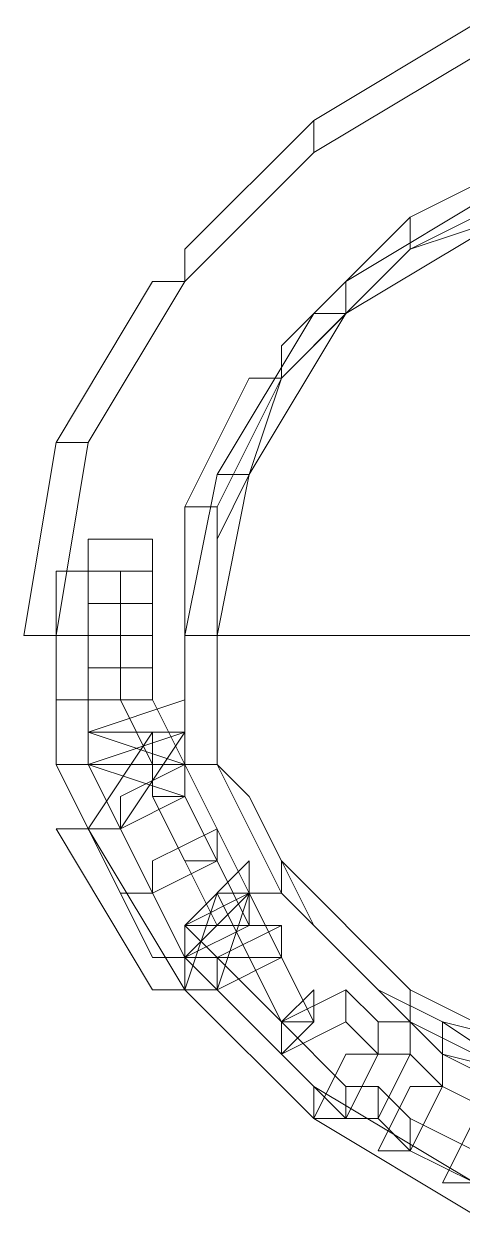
# Model space of a CAD drawing. Header units: metres. Extents: x 506356 to 510922, y 2246675 to 2251661.
# Drawn here: x 510200.8 to 510228, y 2249942 to 2250016 of the extents above; entities that cross this region are included whole.
import ezdxf

# ---------------------------------------------------------------- set-up
doc = ezdxf.new("R2010")
doc.units = ezdxf.units.M
doc.header["$LTSCALE"] = 4
doc.layers.add('62', color=7, linetype='Continuous', lineweight=13)

msp = doc.modelspace()

# ---------------------------------------------------------------- linework, layer by layer
at = {"layer": '62'}
for points in [[(510228.78, 2250015.98), (510218.78, 2250009.98), (510218.78, 2250007.98), (510228.78, 2250013.98)], [(510218.78, 2250009.98), (510210.78, 2250001.98), (510210.78, 2249999.98), (510218.78, 2250007.98)], [(510232.78, 2250007.98), (510224.78, 2250003.98), (510224.78, 2250001.98), (510232.78, 2250005.98)], [(510230.78, 2250005.98), (510220.78, 2249999.98), (510220.78, 2249997.98), (510230.78, 2250003.98)], [(510224.78, 2250003.98), (510216.78, 2249995.98), (510216.78, 2249993.98), (510224.78, 2250001.98)], [(510208.78, 2249999.98), (510202.78, 2249989.98), (510204.78, 2249989.98), (510210.78, 2249999.98)], [(510218.78, 2249997.98), (510212.78, 2249987.98), (510214.78, 2249987.98), (510220.78, 2249997.98)], [(510214.78, 2249993.98), (510210.78, 2249985.98), (510212.78, 2249985.98), (510216.78, 2249993.98)], [(510202.78, 2249989.98), (510200.78, 2249977.98), (510202.78, 2249977.98), (510204.78, 2249989.98)], [(510212.78, 2249987.98), (510210.78, 2249977.98), (510212.78, 2249977.98), (510214.78, 2249987.98)], [(510210.78, 2249985.98), (510210.78, 2249977.98), (510212.78, 2249977.98), (510212.78, 2249985.98)], [(510208.78, 2249983.98), (510204.78, 2249983.98), (510204.78, 2249981.98), (510208.78, 2249981.98)], [(510202.78, 2249981.98), (510202.78, 2249977.98), (510204.78, 2249977.98), (510204.78, 2249981.98)], [(510206.78, 2249977.98), (510206.78, 2249981.98), (510208.78, 2249981.98), (510208.78, 2249977.98)], [(510204.78, 2249979.98), (510208.78, 2249979.98), (510208.78, 2249977.98), (510204.78, 2249977.98)], [(510208.78, 2249979.98), (510204.78, 2249979.98), (510204.78, 2249977.98), (510208.78, 2249977.98)], [(510202.78, 2249977.98), (510202.78, 2249973.98), (510204.78, 2249973.98), (510204.78, 2249977.98)], [(510206.78, 2249973.98), (510206.78, 2249977.98), (510208.78, 2249977.98), (510208.78, 2249973.98)], [(510210.78, 2249977.98), (510210.78, 2249969.98), (510212.78, 2249969.98), (510212.78, 2249977.98)], [(510204.78, 2249975.98), (510208.78, 2249975.98), (510208.78, 2249973.98), (510204.78, 2249973.98)], [(510208.78, 2249975.98), (510204.78, 2249975.98), (510204.78, 2249973.98), (510208.78, 2249973.98)], [(510202.78, 2249973.98), (510202.78, 2249969.98), (510204.78, 2249969.98), (510204.78, 2249973.98)], [(510210.78, 2249973.98), (510204.78, 2249971.98), (510204.78, 2249969.98), (510210.78, 2249971.98)], [(510208.78, 2249969.98), (510206.78, 2249973.98), (510208.78, 2249973.98), (510210.78, 2249969.98)], [(510204.78, 2249971.98), (510210.78, 2249971.98), (510210.78, 2249969.98), (510204.78, 2249969.98)], [(510204.78, 2249971.98), (510210.78, 2249969.98), (510210.78, 2249967.98), (510204.78, 2249969.98)], [(510204.78, 2249965.98), (510208.78, 2249971.98), (510210.78, 2249971.98), (510206.78, 2249965.98)], [(510208.78, 2249967.98), (510208.78, 2249971.98), (510210.78, 2249971.98), (510210.78, 2249967.98)], [(510202.78, 2249969.98), (510204.78, 2249965.98), (510206.78, 2249965.98), (510204.78, 2249969.98)], [(510206.78, 2249967.98), (510210.78, 2249969.98), (510210.78, 2249967.98), (510206.78, 2249965.98)], [(510210.78, 2249969.98), (510206.78, 2249967.98), (510206.78, 2249965.98), (510210.78, 2249967.98)], [(510210.78, 2249969.98), (510206.78, 2249967.98), (510206.78, 2249965.98), (510210.78, 2249967.98)], [(510210.78, 2249969.98), (510214.78, 2249961.98), (510216.78, 2249961.98), (510212.78, 2249969.98)], [(510210.78, 2249963.98), (510208.78, 2249967.98), (510210.78, 2249967.98), (510212.78, 2249963.98)], [(510202.78, 2249965.98), (510208.78, 2249955.98), (510210.78, 2249955.98), (510204.78, 2249965.98)], [(510204.78, 2249965.98), (510206.78, 2249961.98), (510208.78, 2249961.98), (510206.78, 2249965.98)], [(510208.78, 2249963.98), (510212.78, 2249965.98), (510212.78, 2249963.98), (510208.78, 2249961.98)], [(510212.78, 2249965.98), (510208.78, 2249963.98), (510208.78, 2249961.98), (510212.78, 2249963.98)], [(510212.78, 2249959.98), (510210.78, 2249963.98), (510212.78, 2249963.98), (510214.78, 2249959.98)], [(510214.78, 2249963.98), (510210.78, 2249959.98), (510210.78, 2249957.98), (510214.78, 2249961.98)], [(510216.78, 2249963.98), (510224.78, 2249955.98), (510224.78, 2249953.98), (510216.78, 2249961.98)], [(510206.78, 2249961.98), (510208.78, 2249957.98), (510210.78, 2249957.98), (510208.78, 2249961.98)], [(510210.78, 2249959.98), (510214.78, 2249961.98), (510214.78, 2249959.98), (510210.78, 2249957.98)], [(510210.78, 2249955.98), (510212.78, 2249961.98), (510214.78, 2249961.98), (510212.78, 2249955.98)], [(510214.78, 2249957.98), (510212.78, 2249961.98), (510214.78, 2249961.98), (510216.78, 2249957.98)], [(510210.78, 2249959.98), (510212.78, 2249957.98), (510212.78, 2249955.98), (510210.78, 2249957.98)], [(510210.78, 2249959.98), (510216.78, 2249959.98), (510216.78, 2249957.98), (510210.78, 2249957.98)], [(510212.78, 2249957.98), (510216.78, 2249959.98), (510216.78, 2249957.98), (510212.78, 2249955.98)], [(510216.78, 2249959.98), (510212.78, 2249957.98), (510212.78, 2249955.98), (510216.78, 2249957.98)], [(510216.78, 2249959.98), (510212.78, 2249957.98), (510212.78, 2249955.98), (510216.78, 2249957.98)], [(510210.78, 2249957.98), (510218.78, 2249949.98), (510218.78, 2249947.98), (510210.78, 2249955.98)], [(510212.78, 2249957.98), (510216.78, 2249953.98), (510216.78, 2249951.98), (510212.78, 2249955.98)], [(510216.78, 2249953.98), (510214.78, 2249957.98), (510216.78, 2249957.98), (510218.78, 2249953.98)], [(510216.78, 2249953.98), (510218.78, 2249955.98), (510218.78, 2249953.98), (510216.78, 2249951.98)], [(510220.78, 2249955.98), (510216.78, 2249953.98), (510216.78, 2249951.98), (510220.78, 2249953.98)], [(510222.78, 2249953.98), (510220.78, 2249955.98), (510220.78, 2249953.98), (510222.78, 2249951.98)], [(510224.78, 2249955.98), (510232.78, 2249951.98), (510232.78, 2249949.98), (510224.78, 2249953.98)], [(510216.78, 2249953.98), (510220.78, 2249949.98), (510220.78, 2249947.98), (510216.78, 2249951.98)], [(510224.78, 2249953.98), (510222.78, 2249953.98), (510222.78, 2249951.98), (510224.78, 2249951.98)], [(510226.78, 2249951.98), (510224.78, 2249953.98), (510224.78, 2249951.98), (510226.78, 2249949.98)], [(510226.78, 2249953.98), (510234.78, 2249951.98), (510234.78, 2249949.98), (510226.78, 2249951.98)], [(510218.78, 2249947.98), (510220.78, 2249951.98), (510222.78, 2249951.98), (510220.78, 2249947.98)], [(510220.78, 2249951.98), (510218.78, 2249947.98), (510220.78, 2249947.98), (510222.78, 2249951.98)], [(510220.78, 2249947.98), (510222.78, 2249951.98), (510224.78, 2249951.98), (510222.78, 2249947.98)], [(510222.78, 2249951.98), (510220.78, 2249947.98), (510222.78, 2249947.98), (510224.78, 2249951.98)], [(510230.78, 2249949.98), (510226.78, 2249951.98), (510226.78, 2249949.98), (510230.78, 2249947.98)], [(510218.78, 2249949.98), (510228.78, 2249943.98), (510228.78, 2249941.98), (510218.78, 2249947.98)], [(510220.78, 2249949.98), (510222.78, 2249949.98), (510222.78, 2249947.98), (510220.78, 2249947.98)], [(510222.78, 2249949.98), (510224.78, 2249947.98), (510224.78, 2249945.98), (510222.78, 2249947.98)], [(510222.78, 2249945.98), (510224.78, 2249949.98), (510226.78, 2249949.98), (510224.78, 2249945.98)], [(510224.78, 2249949.98), (510222.78, 2249945.98), (510224.78, 2249945.98), (510226.78, 2249949.98)], [(510224.78, 2249947.98), (510228.78, 2249945.98), (510228.78, 2249943.98), (510224.78, 2249945.98)], [(510226.78, 2249943.98), (510228.78, 2249947.98), (510230.78, 2249947.98), (510228.78, 2249943.98)]]:
    msp.add_lwpolyline(points, close=True, dxfattribs=at)
for points in [[(510230.78, 2250003.98), (510224.78, 2250001.98), (510220.78, 2249997.98), (510216.78, 2249993.98), (510214.78, 2249987.98), (510212.78, 2249983.98), (510212.78, 2249977.98), (510210.78, 2249977.98), (510230.78, 2249977.98)], [(510230.78, 2249977.98), (510212.78, 2249977.98), (510212.78, 2249983.98), (510214.78, 2249987.98), (510216.78, 2249993.98), (510220.78, 2249997.98), (510224.78, 2250001.98), (510230.78, 2250003.98)], [(510244.78, 2249977.98), (510210.78, 2249977.98), (510210.78, 2249977.98), (510210.78, 2249977.98), (510212.78, 2249977.98), (510212.78, 2249973.98), (510212.78, 2249969.98), (510214.78, 2249967.98), (510216.78, 2249963.98), (510218.78, 2249959.98), (510220.78, 2249957.98), (510222.78, 2249955.98), (510226.78, 2249953.98), (510226.78, 2249953.98), (510232.78, 2249949.98)], [(510232.78, 2249949.98), (510226.78, 2249953.98), (510222.78, 2249955.98), (510220.78, 2249957.98), (510218.78, 2249959.98), (510216.78, 2249963.98), (510214.78, 2249967.98), (510212.78, 2249969.98), (510212.78, 2249973.98), (510212.78, 2249977.98), (510244.78, 2249977.98)]]:
    msp.add_lwpolyline(points, dxfattribs=at)

doc.saveas('drawing.dxf')
